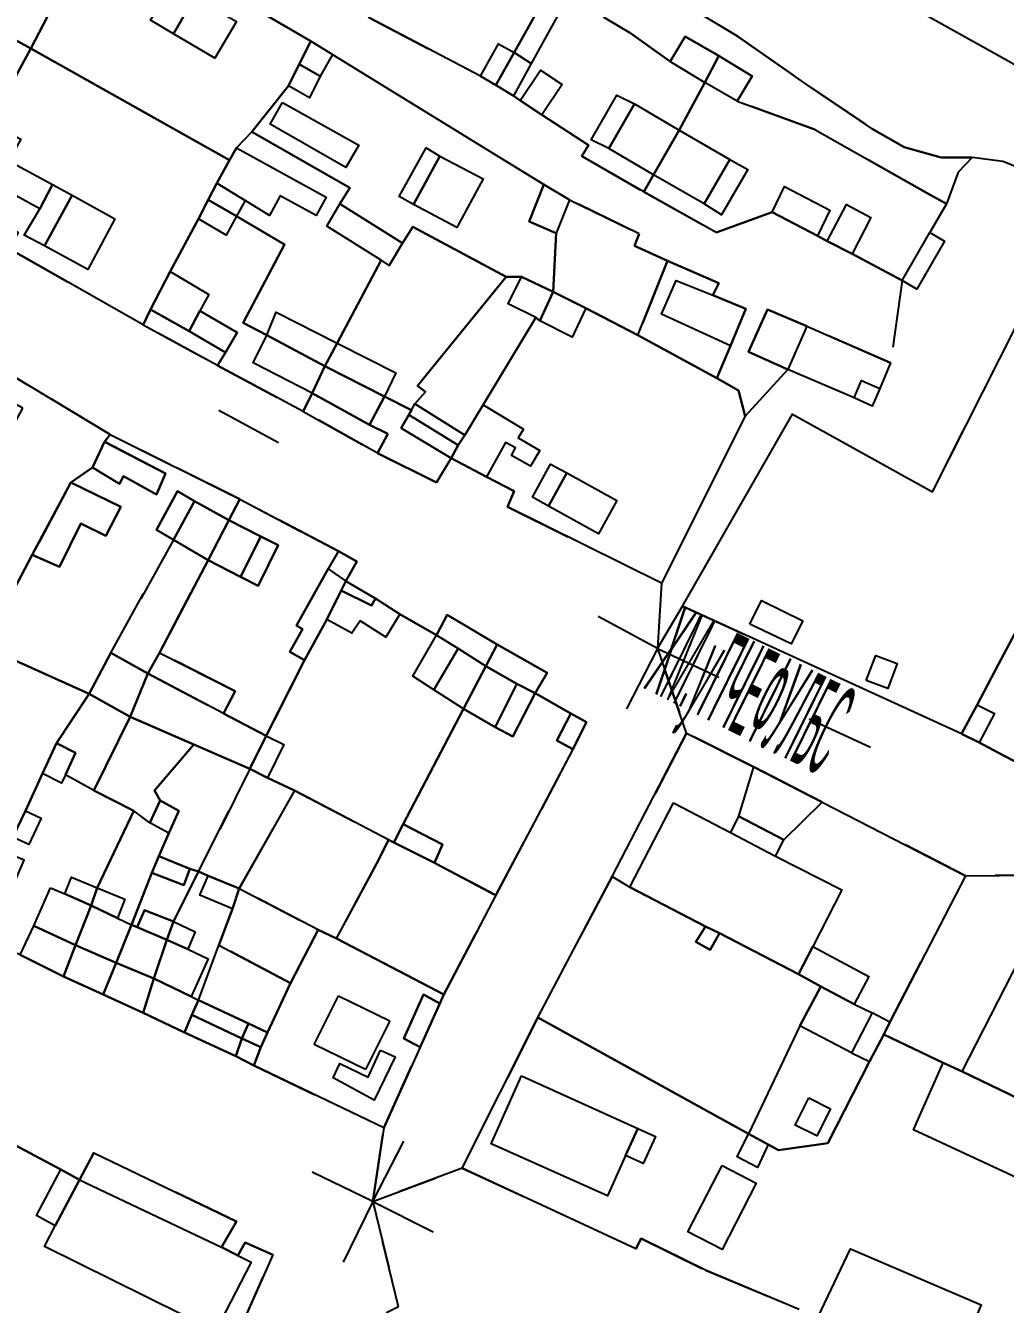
# Model space of a CAD drawing. Extents: x -14.1 to 15.6, y -19 to 8.9.
# Drawn here: x -2.913 to -1.463, y -3.178 to -1.286 of the extents above; entities that cross this region are included whole.
import ezdxf

# ---------------------------------------------------------------- set-up
doc = ezdxf.new("R2010")
doc.units = 0
doc.header["$MEASUREMENT"] = 0
doc.linetypes.add('DASHED', pattern=[0.75, 0.5, -0.25])
doc.linetypes.add('DOT', pattern=[1, 0, -1])
doc.layers.get('0').update_dxf_attribs({"linetype": 'CONTINUOUS'})

msp = doc.modelspace()

# ---------------------------------------------------------------- linework, layer by layer
at = {"color": 5, "linetype": 'Continuous'}
msp.add_lwpolyline([(-4.7798, 0.5143), (-1.2958, -1.4287), (-1.3578, -1.5537), (-1.3858, -1.5277), (-1.4268, -1.5027), (-1.4668, -1.4867), (-1.5118, -1.4807), (-1.5578, -1.4807), (-1.6128, -1.4657), (-1.6598, -1.4387), (-1.7528, -1.3757), (-1.8588, -1.3017), (-1.9458, -1.2497)], dxfattribs=at)
at = {"color": 6, "linetype": 'DASHED'}
msp.add_lwpolyline([(-4.7798, 0.5143), (-1.2958, -1.4287), (1.0302, -2.4297), (4.6312, -4.7807)], dxfattribs=at)
at = {"color": 7, "linetype": 'DOT'}
for points in [[(-3.5708, -1.2477), (-3.4078, -1.3527), (-3.3028, -1.4117), (-3.2948, -1.3967), (-3.2438, -1.4227), (-3.2508, -1.4407), (-3.0348, -1.5577), (-2.9728, -1.5947), (-2.9578, -1.5737), (-2.9238, -1.5917), (-2.9378, -1.6157), (-2.7388, -1.7287), (-2.6288, -1.7887), (-2.5018, -1.8567), (-2.3918, -1.9187), (-2.3048, -1.9617), (-2.2828, -1.9257), (-2.2308, -1.9537), (-2.1898, -1.9747), (-2.1998, -1.9977), (-1.9718, -2.1107), (-1.9778, -2.2077), (-5.5258, -0.2787)], [(-5.5258, -0.2787), (-1.9778, -2.2077), (-2.3988, -3.0257), (-2.3828, -2.9167), (-2.3288, -2.7977), (-2.2998, -2.7327), (-2.2938, -2.7197), (-2.2168, -2.5727), (-2.1028, -2.3567), (-2.0828, -2.3167), (-2.1058, -2.3037), (-2.1588, -2.2737), (-2.1408, -2.2437), (-2.2148, -2.2017), (-2.2888, -2.1577), (-2.3048, -2.1877), (-2.3588, -2.1567), (-2.3948, -2.1337), (-2.4388, -2.1077), (-2.4228, -2.0787), (-2.4498, -2.0637), (-2.5958, -1.9867), (-2.7878, -1.8907), (-2.9958, -1.7657)], [(-2.4048, -1.2737), (-2.2398, -1.3607), (-2.2168, -1.3737), (-2.1908, -1.3897), (-2.1808, -1.3967), (-2.1488, -1.4177), (-2.0798, -1.4627), (-2.0898, -1.4787), (-1.9978, -1.5317), (-1.8908, -1.5917), (-1.8078, -1.5617), (-1.7408, -1.5967), (-1.7268, -1.6047), (-1.6898, -1.6237), (-1.6158, -1.6627), (-1.6328, -1.7847), (-1.7568, -1.7307), (-1.8148, -1.7057), (-1.8428, -1.7687), (-1.7848, -1.7947), (-1.8478, -1.8637), (-1.8578, -1.8257), (-1.8898, -1.8077), (-1.8698, -1.7597), (-1.8468, -1.7047), (-1.8958, -1.6847), (-1.8868, -1.6667), (-1.9628, -1.6337), (-2.0118, -1.6117), (-2.0048, -1.5937), (-2.1078, -1.5437), (-2.1458, -1.5207), (-2.4588, -1.3287), (-2.4908, -1.3087), (-2.6468, -1.2177)], [(-1.9458, -1.2497), (-1.8588, -1.3017), (-1.7528, -1.3757), (-1.6598, -1.4387), (-1.6128, -1.4657), (-1.5578, -1.4807), (-1.5118, -1.4807), (-1.5328, -1.5027), (-1.5498, -1.5497), (-1.5788, -1.5337), (-1.7448, -1.4397), (-1.8598, -1.3977), (-1.8378, -1.3607), (-1.8868, -1.3307), (-1.9368, -1.3017), (-1.9588, -1.3387), (-2.0178, -1.2967), (-2.0568, -1.2737)], [(0.3332, -3.2797), (-1.9778, -2.2077), (-1.9408, -2.1447), (-1.5278, -2.3337), (-1.5018, -2.3467), (-1.4658, -2.3657), (-1.3478, -2.4267), (-1.2688, -2.4697), (-1.1798, -2.5147), (-1.1418, -2.5347), (-1.0648, -2.5697), (-1.0328, -2.5847), (-0.9608, -2.6197), (-0.8938, -2.6517), (-0.8688, -2.6637), (-0.8338, -2.6817), (-0.8018, -2.6967), (-0.4618, -2.8607), (-0.2978, -2.9357), (-0.0858, -3.0337), (0.1322, -3.1297), (0.4622, -3.2727)], [(0.0482, -3.2287), (-0.1298, -3.1377), (-0.4288, -2.9877), (-0.5038, -3.1507), (-0.5428, -3.1577), (-0.4518, -2.9857), (-0.6998, -2.8647), (-0.8878, -2.7757), (-1.0298, -2.7097), (-1.0748, -2.6857), (-1.3778, -2.5427), (-1.5218, -2.5437), (-1.7338, -2.4347), (-1.8358, -2.3827), (-1.9348, -2.3327), (-1.9778, -2.2077), (0.3332, -3.2797)], [(-3.2268, -2.6277), (-2.3988, -3.0257), (-2.7878, -3.8177), (-3.5678, -3.4087)], [(-2.9208, -2.6607), (-2.8568, -2.6927), (-2.7978, -2.7197), (-2.7388, -2.7467), (-2.6778, -2.7757), (-2.6018, -2.8107), (-2.5748, -2.8247), (-2.3828, -2.9167), (-2.3988, -3.0257), (-3.2268, -2.6277)], [(-3.1618, -3.3907), (-2.8708, -3.5097), (-2.8458, -3.4597), (-2.7488, -3.5067), (-2.7028, -3.4137), (-2.7158, -3.4077), (-2.6318, -3.2177), (-2.6018, -3.2287), (-2.5468, -3.1047), (-2.5878, -3.0867), (-2.5988, -3.1057), (-2.6228, -3.0937), (-2.6008, -3.0557), (-2.8118, -2.9537), (-2.8328, -2.9937), (-2.8608, -2.9787), (-2.9378, -2.9377)], [(1.2472, -4.8637), (-2.3988, -3.0257), (-2.2668, -2.9767), (-2.0098, -3.0957), (-2.0018, -3.0807), (-1.9068, -3.1277), (-1.7678, -3.1857)], [(-2.3608, -3.1817), (-2.3988, -3.0257), (1.2472, -4.8637)]]:
    msp.add_lwpolyline(points, dxfattribs=at)
at = {"color": 7, "linetype": 'Continuous'}
for points in [[(-3.1828, -0.9007), (-3.1538, -0.9177), (-3.1238, -0.9357), (-3.0958, -0.9527), (-3.0568, -0.9757), (-2.8378, -1.1047), (-2.8048, -1.1247), (-2.8228, -1.1597), (-2.8618, -1.2357), (-2.9048, -1.3197), (-3.2908, -1.1067), (-3.2538, -1.0297), (-3.2058, -0.9327)], [(-3.1828, -0.9007), (-3.1538, -0.9177), (-3.1238, -0.9357), (-3.0958, -0.9527), (-3.0568, -0.9757), (-2.8378, -1.1047), (-2.8048, -1.1247), (-2.8228, -1.1597), (-2.8618, -1.2357), (-2.9048, -1.3197), (-3.2908, -1.1067), (-3.2538, -1.0297), (-3.2058, -0.9327)], [(-3.2908, -1.1067), (-2.9048, -1.3197), (-2.9988, -1.4917), (-3.0238, -1.5367), (-3.0348, -1.5577), (-3.2508, -1.4407), (-3.2438, -1.4227), (-3.2948, -1.3967), (-3.3028, -1.4117), (-3.4078, -1.3527), (-3.4018, -1.3387), (-3.3728, -1.2777)], [(-3.2908, -1.1067), (-2.9048, -1.3197), (-2.9988, -1.4917), (-3.0238, -1.5367), (-3.0348, -1.5577), (-3.2508, -1.4407), (-3.2438, -1.4227), (-3.2948, -1.3967), (-3.3028, -1.4117), (-3.4078, -1.3527), (-3.4018, -1.3387), (-3.3728, -1.2777)], [(-2.8048, -1.1247), (-2.7818, -1.1387), (-2.7678, -1.1467), (-2.7418, -1.1627), (-2.6808, -1.1977), (-2.6468, -1.2177), (-2.4908, -1.3087), (-2.5078, -1.3427), (-2.5238, -1.3747), (-2.5778, -1.4427), (-2.6008, -1.4667), (-2.6108, -1.4847), (-2.9048, -1.3197), (-2.8618, -1.2357), (-2.8228, -1.1597)], [(-2.8048, -1.1247), (-2.7818, -1.1387), (-2.7678, -1.1467), (-2.7418, -1.1627), (-2.6808, -1.1977), (-2.6468, -1.2177), (-2.4908, -1.3087), (-2.5078, -1.3427), (-2.5238, -1.3747), (-2.5778, -1.4427), (-2.6008, -1.4667), (-2.6108, -1.4847), (-2.9048, -1.3197), (-2.8618, -1.2357), (-2.8228, -1.1597)], [(-2.3058, -1.1277), (-2.1218, -1.2037), (-2.1898, -1.3257), (-2.2168, -1.3737), (-2.2398, -1.3607), (-2.4048, -1.2737), (-2.3888, -1.2497), (-2.3368, -1.1737)], [(-2.3058, -1.1277), (-2.1218, -1.2037), (-2.1898, -1.3257), (-2.2168, -1.3737), (-2.2398, -1.3607), (-2.4048, -1.2737), (-2.3888, -1.2497), (-2.3368, -1.1737)], [(-2.6808, -1.1977), (-2.6468, -1.2177), (-2.6628, -1.2437), (-2.6938, -1.2977), (-2.7278, -1.2777)], [(-2.1218, -1.2037), (-2.0958, -1.2177), (-2.0568, -1.2737), (-2.0178, -1.2967), (-1.9588, -1.3387), (-1.9368, -1.3017), (-1.8868, -1.3307), (-1.9078, -1.3697), (-1.9458, -1.4407), (-1.9838, -1.5067), (-1.9978, -1.5317), (-2.0898, -1.4787), (-2.0798, -1.4627), (-2.1488, -1.4177), (-2.1808, -1.3967), (-2.1908, -1.3897), (-2.2168, -1.3737), (-2.1898, -1.3257)], [(-2.1218, -1.2037), (-2.0958, -1.2177), (-2.0568, -1.2737), (-2.0178, -1.2967), (-1.9588, -1.3387), (-1.9368, -1.3017), (-1.8868, -1.3307), (-1.9078, -1.3697), (-1.9458, -1.4407), (-1.9838, -1.5067), (-1.9978, -1.5317), (-2.0898, -1.4787), (-2.0798, -1.4627), (-2.1488, -1.4177), (-2.1808, -1.3967), (-2.1908, -1.3897), (-2.2168, -1.3737), (-2.1898, -1.3257)], [(-2.1898, -1.3257), (-2.1218, -1.2037), (-2.0958, -1.2177), (-2.1648, -1.3417)], [(-2.6938, -1.2977), (-2.6628, -1.2437), (-2.6008, -1.2797), (-2.6328, -1.3337)], [(-1.9078, -1.3697), (-1.8868, -1.3307), (-1.9368, -1.3017), (-1.9588, -1.3387)], [(-2.9048, -1.3197), (-2.6108, -1.4847), (-2.6298, -1.5187), (-2.6428, -1.5437), (-2.6568, -1.5717), (-2.6988, -1.6497), (-2.7278, -1.7057), (-2.7388, -1.7287), (-2.9378, -1.6157), (-2.9238, -1.5917), (-2.9578, -1.5737), (-2.9728, -1.5947), (-3.0348, -1.5577), (-3.0238, -1.5367), (-2.9988, -1.4917)], [(-2.9048, -1.3197), (-2.6108, -1.4847), (-2.6298, -1.5187), (-2.6428, -1.5437), (-2.6568, -1.5717), (-2.6988, -1.6497), (-2.7278, -1.7057), (-2.7388, -1.7287), (-2.9378, -1.6157), (-2.9238, -1.5917), (-2.9578, -1.5737), (-2.9728, -1.5947), (-3.0348, -1.5577), (-3.0238, -1.5367), (-2.9988, -1.4917)], [(-2.4908, -1.3087), (-2.4588, -1.3287), (-2.1458, -1.5207), (-2.1678, -1.5757), (-2.1278, -1.5927), (-2.1318, -1.6797), (-2.1788, -1.6577), (-2.2018, -1.6577), (-2.3398, -1.5837), (-2.3548, -1.6077), (-2.4478, -1.5497), (-2.4328, -1.5257), (-2.5778, -1.4427), (-2.5238, -1.3747), (-2.5078, -1.3427)], [(-2.4908, -1.3087), (-2.4588, -1.3287), (-2.1458, -1.5207), (-2.1678, -1.5757), (-2.1278, -1.5927), (-2.1318, -1.6797), (-2.1788, -1.6577), (-2.2018, -1.6577), (-2.3398, -1.5837), (-2.3548, -1.6077), (-2.4478, -1.5497), (-2.4328, -1.5257), (-2.5778, -1.4427), (-2.5238, -1.3747), (-2.5078, -1.3427)], [(-2.5078, -1.3427), (-2.4908, -1.3087), (-2.4588, -1.3287), (-2.4768, -1.3607)], [(-2.1898, -1.3257), (-2.2168, -1.3737), (-2.2398, -1.3607), (-2.2128, -1.3127)], [(-2.5238, -1.3747), (-2.5078, -1.3427), (-2.4768, -1.3607), (-2.4928, -1.3927)], [(-2.1908, -1.3897), (-2.2168, -1.3737), (-2.1898, -1.3257), (-2.1648, -1.3417)], [(-1.9978, -1.5317), (-1.9838, -1.5067), (-1.9458, -1.4407), (-1.9078, -1.3697), (-1.8868, -1.3307), (-1.8378, -1.3607), (-1.8598, -1.3977), (-1.7448, -1.4397), (-1.5788, -1.5337), (-1.5498, -1.5497), (-1.5748, -1.5917), (-1.5528, -1.6047), (-1.5938, -1.6757), (-1.6158, -1.6627), (-1.6898, -1.6237), (-1.7268, -1.6047), (-1.7408, -1.5967), (-1.8078, -1.5617), (-1.8908, -1.5917)], [(-1.9978, -1.5317), (-1.9838, -1.5067), (-1.9458, -1.4407), (-1.9078, -1.3697), (-1.8868, -1.3307), (-1.8378, -1.3607), (-1.8598, -1.3977), (-1.7448, -1.4397), (-1.5788, -1.5337), (-1.5498, -1.5497), (-1.5748, -1.5917), (-1.5528, -1.6047), (-1.5938, -1.6757), (-1.6158, -1.6627), (-1.6898, -1.6237), (-1.7268, -1.6047), (-1.7408, -1.5967), (-1.8078, -1.5617), (-1.8908, -1.5917)], [(-1.9078, -1.3697), (-1.8868, -1.3307), (-1.8378, -1.3607), (-1.8598, -1.3977)], [(-2.1488, -1.4177), (-2.1808, -1.3967), (-2.1508, -1.3517), (-2.1188, -1.3727)], [(-2.5328, -1.3997), (-2.4198, -1.4627), (-2.4388, -1.4957), (-2.5508, -1.4317)], [(-2.0118, -1.4017), (-2.0498, -1.4677), (-2.0758, -1.4547), (-2.0378, -1.3887)], [(-1.9458, -1.4407), (-1.9838, -1.5067), (-2.0498, -1.4677), (-2.0118, -1.4017)], [(-3.0238, -1.5367), (-2.9988, -1.4917), (-2.9788, -1.5017), (-2.9448, -1.4407), (-2.9198, -1.4537), (-2.9378, -1.4857), (-2.8728, -1.5207), (-2.8918, -1.5567), (-2.9578, -1.5207), (-2.9798, -1.5607)], [(-2.6108, -1.4847), (-2.6008, -1.4667), (-2.5778, -1.4427), (-2.4328, -1.5257), (-2.4478, -1.5497), (-2.3548, -1.6077), (-2.3748, -1.6407), (-2.3868, -1.6327), (-2.4518, -1.7557), (-2.4698, -1.7897), (-2.5558, -1.7437), (-2.5908, -1.7257), (-2.5298, -1.6097), (-2.6008, -1.5677), (-2.6428, -1.5437), (-2.6298, -1.5187)], [(-2.6108, -1.4847), (-2.6008, -1.4667), (-2.5778, -1.4427), (-2.4328, -1.5257), (-2.4478, -1.5497), (-2.3548, -1.6077), (-2.3748, -1.6407), (-2.3868, -1.6327), (-2.4518, -1.7557), (-2.4698, -1.7897), (-2.5558, -1.7437), (-2.5908, -1.7257), (-2.5298, -1.6097), (-2.6008, -1.5677), (-2.6428, -1.5437), (-2.6298, -1.5187)], [(-1.9838, -1.5067), (-1.9458, -1.4407), (-1.8708, -1.4837), (-1.9088, -1.5497)], [(-2.6298, -1.5187), (-2.6108, -1.4847), (-2.6008, -1.4667), (-2.4678, -1.5397), (-2.4828, -1.5667), (-2.5358, -1.5377), (-2.5518, -1.5667), (-2.5878, -1.5447)], [(-2.2998, -1.4787), (-2.3388, -1.5507), (-2.3598, -1.5387), (-2.3198, -1.4667)], [(-2.2998, -1.4787), (-2.2358, -1.5127), (-2.2748, -1.5847), (-2.3388, -1.5507)], [(-1.9088, -1.5497), (-1.8708, -1.4837), (-1.8438, -1.4987), (-1.8828, -1.5657)], [(-2.8918, -1.5567), (-2.8728, -1.5207), (-2.8438, -1.5367), (-2.8848, -1.6117), (-2.9148, -1.5957)], [(-2.6298, -1.5187), (-2.5878, -1.5447), (-2.6008, -1.5677), (-2.6428, -1.5437)], [(-2.1278, -1.5927), (-2.1678, -1.5757), (-2.1458, -1.5207), (-2.1078, -1.5437)], [(-1.7408, -1.5967), (-1.8078, -1.5617), (-1.7898, -1.5237), (-1.7228, -1.5587)], [(-2.8848, -1.6117), (-2.8438, -1.5367), (-2.7808, -1.5717), (-2.8208, -1.6467)], [(-2.6428, -1.5437), (-2.6008, -1.5677), (-2.5298, -1.6097), (-2.5908, -1.7257), (-2.5558, -1.7437), (-2.4698, -1.7897), (-2.4888, -1.8297), (-2.5018, -1.8567), (-2.6288, -1.7887), (-2.6168, -1.7697), (-2.5998, -1.7397), (-2.6548, -1.7077), (-2.6708, -1.7377), (-2.7278, -1.7057), (-2.6988, -1.6497), (-2.6568, -1.5717)], [(-2.6428, -1.5437), (-2.6008, -1.5677), (-2.5298, -1.6097), (-2.5908, -1.7257), (-2.5558, -1.7437), (-2.4698, -1.7897), (-2.4888, -1.8297), (-2.5018, -1.8567), (-2.6288, -1.7887), (-2.6168, -1.7697), (-2.5998, -1.7397), (-2.6548, -1.7077), (-2.6708, -1.7377), (-2.7278, -1.7057), (-2.6988, -1.6497), (-2.6568, -1.5717)], [(-2.6568, -1.5717), (-2.6428, -1.5437), (-2.6008, -1.5677), (-2.6158, -1.5957)], [(-2.4478, -1.5497), (-2.3548, -1.6077), (-2.3748, -1.6407), (-2.3868, -1.6327), (-2.4668, -1.5827)], [(-1.6898, -1.6237), (-1.7268, -1.6047), (-1.6978, -1.5507), (-1.6618, -1.5697)], [(-2.3398, -1.5837), (-2.2018, -1.6577), (-2.3328, -1.8187), (-2.3208, -1.8277), (-2.3368, -1.8457), (-2.2628, -1.8917), (-2.2728, -1.9067), (-2.3458, -1.8617), (-2.3418, -1.8547), (-2.3818, -1.8347), (-2.4698, -1.7897), (-2.4518, -1.7557), (-2.3868, -1.6327), (-2.3748, -1.6407), (-2.3548, -1.6077)], [(-2.3398, -1.5837), (-2.2018, -1.6577), (-2.3328, -1.8187), (-2.3208, -1.8277), (-2.3368, -1.8457), (-2.2628, -1.8917), (-2.2728, -1.9067), (-2.3458, -1.8617), (-2.3418, -1.8547), (-2.3818, -1.8347), (-2.4698, -1.7897), (-2.4518, -1.7557), (-2.3868, -1.6327), (-2.3748, -1.6407), (-2.3548, -1.6077)], [(-1.5748, -1.5917), (-1.5528, -1.6047), (-1.5938, -1.6757), (-1.6158, -1.6627)], [(-1.9628, -1.6337), (-1.8868, -1.6667), (-1.8958, -1.6847), (-1.8468, -1.7047), (-1.8698, -1.7597), (-1.8898, -1.8077), (-2.0068, -1.7437)], [(-1.9628, -1.6337), (-1.8868, -1.6667), (-1.8958, -1.6847), (-1.8468, -1.7047), (-1.8698, -1.7597), (-1.8898, -1.8077), (-2.0068, -1.7437)], [(-2.6548, -1.7077), (-2.6708, -1.7377), (-2.7278, -1.7057), (-2.6988, -1.6497), (-2.6418, -1.6837)], [(-2.2018, -1.6577), (-2.1788, -1.6577), (-2.1318, -1.6797), (-2.1518, -1.7227), (-2.1578, -1.7177), (-2.2358, -1.8467), (-2.2628, -1.8917), (-2.3368, -1.8457), (-2.3208, -1.8277), (-2.3328, -1.8187)], [(-2.2018, -1.6577), (-2.1788, -1.6577), (-2.1318, -1.6797), (-2.1518, -1.7227), (-2.1578, -1.7177), (-2.2358, -1.8467), (-2.2628, -1.8917), (-2.3368, -1.8457), (-2.3208, -1.8277), (-2.3328, -1.8187)], [(-2.1788, -1.6577), (-2.1318, -1.6797), (-2.1518, -1.7227), (-2.1578, -1.7177), (-2.1988, -1.6977)], [(-1.8958, -1.6847), (-1.8468, -1.7047), (-1.8698, -1.7597), (-1.9718, -1.7127), (-1.9498, -1.6627)], [(-2.1318, -1.6797), (-2.0838, -1.7037), (-2.0068, -1.7437), (-1.8898, -1.8077), (-1.8578, -1.8257), (-1.8478, -1.8637), (-1.9718, -2.1107), (-2.1998, -1.9977), (-2.1898, -1.9747), (-2.2308, -1.9537), (-2.2828, -1.9257), (-2.2728, -1.9067), (-2.2628, -1.8917), (-2.2358, -1.8467), (-2.1578, -1.7177), (-2.1518, -1.7227)], [(-2.1318, -1.6797), (-2.0838, -1.7037), (-2.0068, -1.7437), (-1.8898, -1.8077), (-1.8578, -1.8257), (-1.8478, -1.8637), (-1.9718, -2.1107), (-2.1998, -1.9977), (-2.1898, -1.9747), (-2.2308, -1.9537), (-2.2828, -1.9257), (-2.2728, -1.9067), (-2.2628, -1.8917), (-2.2358, -1.8467), (-2.1578, -1.7177), (-2.1518, -1.7227)], [(-2.1318, -1.6797), (-2.0838, -1.7037), (-2.1038, -1.7467), (-2.1518, -1.7227)], [(-2.6708, -1.7377), (-2.6548, -1.7077), (-2.5998, -1.7397), (-2.6168, -1.7697)], [(-2.4518, -1.7557), (-2.4698, -1.7897), (-2.5558, -1.7437), (-2.5418, -1.7097)], [(-1.7848, -1.7947), (-1.8428, -1.7687), (-1.8148, -1.7057), (-1.7568, -1.7307)], [(-1.8148, -1.7057), (-1.7568, -1.7307), (-1.6328, -1.7847), (-1.6488, -1.8227), (-1.6598, -1.8487), (-1.6868, -1.8367), (-1.7848, -1.7947), (-1.8428, -1.7687)], [(-1.8148, -1.7057), (-1.7568, -1.7307), (-1.6328, -1.7847), (-1.6488, -1.8227), (-1.6598, -1.8487), (-1.6868, -1.8367), (-1.7848, -1.7947), (-1.8428, -1.7687)], [(-1.4468, -1.7307), (-1.3018, -1.8087), (-1.1608, -1.8787), (-1.1038, -1.8927), (-1.1428, -1.9757), (-1.1498, -1.9927), (-1.3038, -1.9137), (-1.4728, -2.2307), (-1.5048, -2.2907), (-1.5278, -2.3337), (-1.9408, -2.1447), (-1.7778, -1.8607), (-1.5708, -1.9757)], [(-3.1228, -1.7427), (-3.0938, -1.7587), (-3.0148, -1.8007), (-2.9958, -1.7657), (-2.7878, -1.8907), (-2.7958, -1.9017), (-2.8138, -1.9397), (-2.8458, -1.9617), (-2.9028, -2.0687), (-2.9748, -2.2047), (-3.0198, -2.1767), (-3.1898, -2.0687), (-3.2958, -1.9977), (-3.2478, -1.8867), (-3.2008, -1.9077), (-3.1808, -1.8647), (-3.1478, -1.7977)], [(-3.1228, -1.7427), (-3.0938, -1.7587), (-3.0148, -1.8007), (-2.9958, -1.7657), (-2.7878, -1.8907), (-2.7958, -1.9017), (-2.8138, -1.9397), (-2.8458, -1.9617), (-2.9028, -2.0687), (-2.9748, -2.2047), (-3.0198, -2.1767), (-3.1898, -2.0687), (-3.2958, -1.9977), (-3.2478, -1.8867), (-3.2008, -1.9077), (-3.1808, -1.8647), (-3.1478, -1.7977)], [(-2.5558, -1.7437), (-2.4698, -1.7897), (-2.4888, -1.8297), (-2.5758, -1.7847)], [(-2.3818, -1.8347), (-2.4698, -1.7897), (-2.4518, -1.7557), (-2.3648, -1.7997)], [(-2.4698, -1.7897), (-2.3818, -1.8347), (-2.4038, -1.8767), (-2.4888, -1.8297)], [(-1.6488, -1.8227), (-1.6598, -1.8487), (-1.6868, -1.8367), (-1.6758, -1.8107)], [(-2.2308, -1.9537), (-2.2828, -1.9257), (-2.2728, -1.9067), (-2.2628, -1.8917), (-2.2358, -1.8467), (-2.1758, -1.8827), (-2.1838, -1.8957), (-2.1518, -1.9147), (-2.1658, -1.9377), (-2.1938, -1.9217), (-2.1878, -1.9107), (-2.2028, -1.9027)], [(-2.7878, -1.8907), (-2.5958, -1.9867), (-2.6118, -2.0177), (-2.6428, -2.0767), (-2.7148, -2.2137), (-2.7318, -2.2447), (-2.7578, -2.3087), (-2.8188, -2.2747), (-2.9748, -2.2047), (-2.9028, -2.0687), (-2.8458, -1.9617), (-2.8138, -1.9397), (-2.7958, -1.9017)], [(-2.7878, -1.8907), (-2.5958, -1.9867), (-2.6118, -2.0177), (-2.6428, -2.0767), (-2.7148, -2.2137), (-2.7318, -2.2447), (-2.7578, -2.3087), (-2.8188, -2.2747), (-2.9748, -2.2047), (-2.9028, -2.0687), (-2.8458, -1.9617), (-2.8138, -1.9397), (-2.7958, -1.9017)], [(-2.8138, -1.9397), (-2.7958, -1.9017), (-2.7058, -1.9487), (-2.7188, -1.9797), (-2.7678, -1.9527), (-2.7738, -1.9637)], [(-1.3478, -2.4267), (-1.4658, -2.3657), (-1.5018, -2.3467), (-1.5278, -2.3337), (-1.5048, -2.2907), (-1.4728, -2.2307), (-1.3038, -1.9137), (-1.1498, -1.9927), (-1.1648, -2.0237), (-1.1318, -2.0417), (-1.1378, -2.0457), (-1.1568, -2.0817), (-1.1638, -2.0897), (-1.1508, -2.0957), (-1.1638, -2.1207), (-1.1808, -2.1137), (-1.2328, -2.2177), (-1.2878, -2.3167)], [(-1.3478, -2.4267), (-1.4658, -2.3657), (-1.5018, -2.3467), (-1.5278, -2.3337), (-1.5048, -2.2907), (-1.4728, -2.2307), (-1.3038, -1.9137), (-1.1498, -1.9927), (-1.1648, -2.0237), (-1.1318, -2.0417), (-1.1378, -2.0457), (-1.1568, -2.0817), (-1.1638, -2.0897), (-1.1508, -2.0957), (-1.1638, -2.1207), (-1.1808, -2.1137), (-1.2328, -2.2177), (-1.2878, -2.3167)], [(-2.1118, -1.9477), (-2.1388, -1.9967), (-2.1628, -1.9837), (-2.1358, -1.9347)], [(-2.1118, -1.9477), (-2.0378, -1.9887), (-2.0648, -2.0377), (-2.1388, -1.9967)], [(-2.9028, -2.0687), (-2.8458, -1.9617), (-2.7718, -1.9977), (-2.7938, -2.0407), (-2.8308, -2.0227), (-2.8628, -2.0867)], [(-2.5958, -1.9867), (-2.4498, -2.0637), (-2.4228, -2.0787), (-2.4388, -2.1077), (-2.4458, -2.1217), (-2.4668, -2.1647), (-2.4998, -2.2247), (-2.5568, -2.3367), (-2.5808, -2.3857), (-2.6638, -2.3497), (-2.7578, -2.3087), (-2.7318, -2.2447), (-2.7148, -2.2137), (-2.6428, -2.0767), (-2.6118, -2.0177)], [(-2.5958, -1.9867), (-2.4498, -2.0637), (-2.4228, -2.0787), (-2.4388, -2.1077), (-2.4458, -2.1217), (-2.4668, -2.1647), (-2.4998, -2.2247), (-2.5568, -2.3367), (-2.5808, -2.3857), (-2.6638, -2.3497), (-2.7578, -2.3087), (-2.7318, -2.2447), (-2.7148, -2.2137), (-2.6428, -2.0767), (-2.6118, -2.0177)], [(-2.6628, -1.9897), (-2.6938, -2.0467), (-2.7188, -2.0317), (-2.6878, -1.9747)], [(-2.6938, -2.0467), (-2.6628, -1.9897), (-2.6118, -2.0177), (-2.6428, -2.0767)], [(-2.6118, -2.0177), (-2.5648, -2.0417), (-2.5948, -2.1017), (-2.6428, -2.0767)], [(-2.5948, -2.1017), (-2.5648, -2.0417), (-2.5388, -2.0547), (-2.5688, -2.1147)], [(-2.4388, -2.1077), (-2.4458, -2.1217), (-2.4668, -2.1647), (-2.4998, -2.2247), (-2.5218, -2.2127), (-2.5028, -2.1787), (-2.5118, -2.1737), (-2.4648, -2.0897)], [(-2.4388, -2.1077), (-2.3948, -2.1337), (-2.3588, -2.1567), (-2.3048, -2.1877), (-2.2888, -2.1577), (-2.2148, -2.2017), (-2.2318, -2.2337), (-2.2648, -2.2967), (-2.3538, -2.4677), (-2.3678, -2.4947), (-2.3758, -2.4907), (-2.5148, -2.4177), (-2.5548, -2.3987), (-2.5808, -2.3857), (-2.5568, -2.3367), (-2.4998, -2.2247), (-2.4668, -2.1647), (-2.4458, -2.1217)], [(-2.4388, -2.1077), (-2.3948, -2.1337), (-2.3588, -2.1567), (-2.3048, -2.1877), (-2.2888, -2.1577), (-2.2148, -2.2017), (-2.2318, -2.2337), (-2.2648, -2.2967), (-2.3538, -2.4677), (-2.3678, -2.4947), (-2.3758, -2.4907), (-2.5148, -2.4177), (-2.5548, -2.3987), (-2.5808, -2.3857), (-2.5568, -2.3367), (-2.4998, -2.2247), (-2.4668, -2.1647), (-2.4458, -2.1217)], [(-2.3948, -2.1337), (-2.3588, -2.1567), (-2.3798, -2.1907), (-2.4178, -2.1667), (-2.4298, -2.1847), (-2.4668, -2.1647), (-2.4458, -2.1217), (-2.4008, -2.1437)], [(-1.8408, -2.1717), (-1.8238, -2.1367), (-1.7628, -2.1667), (-1.7798, -2.2007)], [(-2.2888, -2.1577), (-2.2148, -2.2017), (-2.2318, -2.2337), (-2.2728, -2.2077), (-2.3048, -2.1877)], [(-3.0198, -2.1767), (-2.9748, -2.2047), (-2.8188, -2.2747), (-2.8668, -2.3477), (-2.8878, -2.3927), (-2.9128, -2.4477), (-2.9318, -2.4867), (-2.9408, -2.5097), (-2.9428, -2.5147), (-2.9628, -2.5567), (-2.9748, -2.5827), (-2.9898, -2.6157), (-2.9958, -2.6267), (-3.1698, -2.5447), (-3.1548, -2.5027), (-3.1308, -2.4377), (-3.0838, -2.3247)], [(-3.0198, -2.1767), (-2.9748, -2.2047), (-2.8188, -2.2747), (-2.8668, -2.3477), (-2.8878, -2.3927), (-2.9128, -2.4477), (-2.9318, -2.4867), (-2.9408, -2.5097), (-2.9428, -2.5147), (-2.9628, -2.5567), (-2.9748, -2.5827), (-2.9898, -2.6157), (-2.9958, -2.6267), (-3.1698, -2.5447), (-3.1548, -2.5027), (-3.1308, -2.4377), (-3.0838, -2.3247)], [(-2.2728, -2.2077), (-2.3088, -2.2687), (-2.3398, -2.2487), (-2.3048, -2.1877)], [(-2.7318, -2.2447), (-2.7148, -2.2137), (-2.6028, -2.2707), (-2.6198, -2.3037)], [(-2.2148, -2.2017), (-2.1408, -2.2437), (-2.1588, -2.2737), (-2.1058, -2.3037), (-2.0828, -2.3167), (-2.1028, -2.3567), (-2.2168, -2.5727), (-2.2938, -2.7197), (-2.4528, -2.6367), (-2.3898, -2.5197), (-2.3758, -2.4907), (-2.3678, -2.4947), (-2.3538, -2.4677), (-2.2648, -2.2967), (-2.2318, -2.2337)], [(-2.2148, -2.2017), (-2.1408, -2.2437), (-2.1588, -2.2737), (-2.1058, -2.3037), (-2.0828, -2.3167), (-2.1028, -2.3567), (-2.2168, -2.5727), (-2.2938, -2.7197), (-2.4528, -2.6367), (-2.3898, -2.5197), (-2.3758, -2.4907), (-2.3678, -2.4947), (-2.3538, -2.4677), (-2.2648, -2.2967), (-2.2318, -2.2337)], [(-2.2728, -2.2077), (-2.2318, -2.2337), (-2.2648, -2.2967), (-2.3088, -2.2687)], [(-2.2148, -2.2017), (-2.1408, -2.2437), (-2.1588, -2.2737), (-2.1858, -2.2597), (-2.2318, -2.2337)], [(-1.6688, -2.2547), (-1.6548, -2.2177), (-1.6228, -2.2297), (-1.6368, -2.2667)], [(-2.2648, -2.2967), (-2.2318, -2.2337), (-2.1858, -2.2597), (-2.2178, -2.3237)], [(-2.2178, -2.3237), (-2.1858, -2.2597), (-2.1588, -2.2737), (-2.1918, -2.3377)], [(-2.8188, -2.2747), (-2.7578, -2.3087), (-2.8118, -2.4177), (-2.7528, -2.4477), (-2.8068, -2.5617), (-2.8158, -2.5877), (-2.8388, -2.6467), (-2.8568, -2.6927), (-2.9208, -2.6607), (-2.9958, -2.6267), (-2.9898, -2.6157), (-2.9748, -2.5827), (-2.9628, -2.5567), (-2.9358, -2.5687), (-2.9148, -2.5207), (-2.9408, -2.5097), (-2.9318, -2.4867), (-2.9128, -2.4477), (-2.8878, -2.3927), (-2.8668, -2.3477)], [(-2.8188, -2.2747), (-2.7578, -2.3087), (-2.8118, -2.4177), (-2.7528, -2.4477), (-2.8068, -2.5617), (-2.8158, -2.5877), (-2.8388, -2.6467), (-2.8568, -2.6927), (-2.9208, -2.6607), (-2.9958, -2.6267), (-2.9898, -2.6157), (-2.9748, -2.5827), (-2.9628, -2.5567), (-2.9358, -2.5687), (-2.9148, -2.5207), (-2.9408, -2.5097), (-2.9318, -2.4867), (-2.9128, -2.4477), (-2.8878, -2.3927), (-2.8668, -2.3477)], [(-2.7578, -2.3087), (-2.6638, -2.3497), (-2.7218, -2.4177), (-2.7138, -2.4327), (-2.6858, -2.4477), (-2.7008, -2.4807), (-2.7158, -2.5147), (-2.7258, -2.5397), (-2.7558, -2.6167), (-2.7788, -2.6727), (-2.7978, -2.7197), (-2.8568, -2.6927), (-2.8388, -2.6467), (-2.8158, -2.5877), (-2.8068, -2.5617), (-2.7528, -2.4477), (-2.8118, -2.4177)], [(-2.7578, -2.3087), (-2.6638, -2.3497), (-2.7218, -2.4177), (-2.7138, -2.4327), (-2.6858, -2.4477), (-2.7008, -2.4807), (-2.7158, -2.5147), (-2.7258, -2.5397), (-2.7558, -2.6167), (-2.7788, -2.6727), (-2.7978, -2.7197), (-2.8568, -2.6927), (-2.8388, -2.6467), (-2.8158, -2.5877), (-2.8068, -2.5617), (-2.7528, -2.4477), (-2.8118, -2.4177)], [(-2.1058, -2.3037), (-2.0828, -2.3167), (-2.1028, -2.3567), (-2.1268, -2.3437)], [(-1.5018, -2.3467), (-1.5278, -2.3337), (-1.5048, -2.2907), (-1.4788, -2.3037)], [(-2.5548, -2.3987), (-2.5808, -2.3857), (-2.5568, -2.3367), (-2.5308, -2.3497)], [(-1.9348, -2.3327), (-1.8358, -2.3827), (-1.7338, -2.4347), (-1.5218, -2.5437), (-1.6338, -2.7607), (-1.6428, -2.7787), (-1.6638, -2.8187), (-1.7258, -2.9397), (-1.7988, -2.9497), (-1.8138, -2.9417), (-1.8428, -2.9257), (-2.1548, -2.7537), (-2.0448, -2.5447)], [(-1.9348, -2.3327), (-1.8358, -2.3827), (-1.7338, -2.4347), (-1.5218, -2.5437), (-1.6338, -2.7607), (-1.6428, -2.7787), (-1.6638, -2.8187), (-1.7258, -2.9397), (-1.7988, -2.9497), (-1.8138, -2.9417), (-1.8428, -2.9257), (-2.1548, -2.7537), (-2.0448, -2.5447)], [(-2.8878, -2.3927), (-2.8668, -2.3477), (-2.8388, -2.3617), (-2.8538, -2.3947), (-2.8598, -2.4067)], [(-2.6638, -2.3497), (-2.5808, -2.3857), (-2.5548, -2.3987), (-2.5148, -2.4177), (-2.5968, -2.5627), (-2.6428, -2.5437), (-2.6568, -2.5377), (-2.6938, -2.6117), (-2.7038, -2.6387), (-2.7228, -2.6957), (-2.7388, -2.7467), (-2.7978, -2.7197), (-2.7788, -2.6727), (-2.7558, -2.6167), (-2.7258, -2.5397), (-2.7158, -2.5147), (-2.7008, -2.4807), (-2.6858, -2.4477), (-2.7138, -2.4327), (-2.7218, -2.4177)], [(-2.6638, -2.3497), (-2.5808, -2.3857), (-2.5548, -2.3987), (-2.5148, -2.4177), (-2.5968, -2.5627), (-2.6428, -2.5437), (-2.6568, -2.5377), (-2.6938, -2.6117), (-2.7038, -2.6387), (-2.7228, -2.6957), (-2.7388, -2.7467), (-2.7978, -2.7197), (-2.7788, -2.6727), (-2.7558, -2.6167), (-2.7258, -2.5397), (-2.7158, -2.5147), (-2.7008, -2.4807), (-2.6858, -2.4477), (-2.7138, -2.4327), (-2.7218, -2.4177)], [(-1.8358, -2.3827), (-1.8578, -2.4557), (-1.7908, -2.4907), (-1.7338, -2.4347)], [(-2.7138, -2.4327), (-2.6858, -2.4477), (-2.7008, -2.4807), (-2.7288, -2.4657)], [(-1.9538, -2.4357), (-1.8698, -2.4797), (-1.8028, -2.5147), (-1.7048, -2.5647), (-1.7478, -2.6487), (-1.7688, -2.6897), (-1.8858, -2.6287), (-1.9068, -2.6187), (-2.0188, -2.5607)], [(-2.9318, -2.4867), (-2.9128, -2.4477), (-2.8898, -2.4587), (-2.9078, -2.4977)], [(-1.8698, -2.4797), (-1.8028, -2.5147), (-1.7908, -2.4907), (-1.8578, -2.4557)], [(-2.3678, -2.4947), (-2.3538, -2.4677), (-2.2958, -2.4977), (-2.3078, -2.5247)], [(-2.7258, -2.5397), (-2.7158, -2.5147), (-2.6698, -2.5337), (-2.6788, -2.5577)], [(-2.8068, -2.5617), (-2.8158, -2.5877), (-2.8548, -2.5707), (-2.8448, -2.5457)], [(-2.6568, -2.5377), (-2.6428, -2.5437), (-2.5968, -2.5627), (-2.6068, -2.5927), (-2.6268, -2.6467), (-2.5208, -2.7027), (-2.5548, -2.7757), (-2.5828, -2.7627), (-2.6568, -2.7277), (-2.6668, -2.7497), (-2.5928, -2.7847), (-2.5648, -2.7977), (-2.5748, -2.8247), (-2.6018, -2.8107), (-2.6778, -2.7757), (-2.7388, -2.7467), (-2.7228, -2.6957), (-2.7038, -2.6387), (-2.6938, -2.6117)], [(-2.6568, -2.5377), (-2.6428, -2.5437), (-2.5968, -2.5627), (-2.6068, -2.5927), (-2.6268, -2.6467), (-2.5208, -2.7027), (-2.5548, -2.7757), (-2.5828, -2.7627), (-2.6568, -2.7277), (-2.6668, -2.7497), (-2.5928, -2.7847), (-2.5648, -2.7977), (-2.5748, -2.8247), (-2.6018, -2.8107), (-2.6778, -2.7757), (-2.7388, -2.7467), (-2.7228, -2.6957), (-2.7038, -2.6387), (-2.6938, -2.6117)], [(-2.6428, -2.5437), (-2.5968, -2.5627), (-2.6068, -2.5927), (-2.6548, -2.5727)], [(-2.0448, -2.5447), (-2.0188, -2.5607), (-1.9068, -2.6187), (-1.9208, -2.6417), (-1.8998, -2.6537), (-1.8858, -2.6287), (-1.7688, -2.6897), (-1.7358, -2.7077), (-1.7668, -2.7657), (-1.8428, -2.9257), (-2.1548, -2.7537)], [(-2.0448, -2.5447), (-2.0188, -2.5607), (-1.9068, -2.6187), (-1.9208, -2.6417), (-1.8998, -2.6537), (-1.8858, -2.6287), (-1.7688, -2.6897), (-1.7358, -2.7077), (-1.7668, -2.7657), (-1.8428, -2.9257), (-2.1548, -2.7537)], [(-1.3778, -2.5427), (-1.0748, -2.6857), (-1.1888, -2.9257), (-1.2588, -2.8957), (-1.2988, -2.9807), (-1.3228, -2.9697), (-1.3418, -3.0097), (-1.3538, -3.0357), (-1.4458, -2.9907), (-1.4018, -2.8937), (-1.5268, -2.8337)], [(-1.3778, -2.5427), (-1.0748, -2.6857), (-1.1888, -2.9257), (-1.2588, -2.8957), (-1.2988, -2.9807), (-1.3228, -2.9697), (-1.3418, -3.0097), (-1.3538, -3.0357), (-1.4458, -2.9907), (-1.4018, -2.8937), (-1.5268, -2.8337)], [(-2.8758, -2.5617), (-2.8548, -2.5707), (-2.8158, -2.5877), (-2.8388, -2.6467), (-2.9008, -2.6177)], [(-2.8158, -2.5877), (-2.8068, -2.5617), (-2.7658, -2.5787), (-2.7768, -2.6067)], [(-2.8388, -2.6467), (-2.8158, -2.5877), (-2.7768, -2.6067), (-2.7558, -2.6167), (-2.7788, -2.6727)], [(-2.6938, -2.6117), (-2.7038, -2.6387), (-2.7478, -2.6197), (-2.7368, -2.5947)], [(-2.8568, -2.6927), (-2.9208, -2.6607), (-2.9008, -2.6177), (-2.8388, -2.6467)], [(-2.7788, -2.6727), (-2.7558, -2.6167), (-2.7478, -2.6197), (-2.7038, -2.6387), (-2.7228, -2.6957)], [(-2.7038, -2.6387), (-2.6938, -2.6117), (-2.6618, -2.6267), (-2.6728, -2.6527)], [(-2.4798, -2.6237), (-2.4528, -2.6367), (-2.2938, -2.7197), (-2.2998, -2.7327), (-2.3238, -2.7197), (-2.3528, -2.7847), (-2.3288, -2.7977), (-2.3828, -2.9167), (-2.5748, -2.8247), (-2.5648, -2.7977), (-2.5548, -2.7757), (-2.5208, -2.7027)], [(-2.4798, -2.6237), (-2.4528, -2.6367), (-2.2938, -2.7197), (-2.2998, -2.7327), (-2.3238, -2.7197), (-2.3528, -2.7847), (-2.3288, -2.7977), (-2.3828, -2.9167), (-2.5748, -2.8247), (-2.5648, -2.7977), (-2.5548, -2.7757), (-2.5208, -2.7027)], [(-1.8998, -2.6537), (-1.9208, -2.6417), (-1.9068, -2.6187), (-1.8858, -2.6287)], [(-2.8568, -2.6927), (-2.8388, -2.6467), (-2.7788, -2.6727), (-2.7978, -2.7197)], [(-2.7228, -2.6957), (-2.7038, -2.6387), (-2.6728, -2.6527), (-2.6428, -2.6667), (-2.6678, -2.7227)], [(-1.7688, -2.6897), (-1.7478, -2.6487), (-1.6648, -2.6927), (-1.6868, -2.7337), (-1.7358, -2.7077)], [(-2.7978, -2.7197), (-2.7788, -2.6727), (-2.7228, -2.6957), (-2.7388, -2.7467)], [(-2.7388, -2.7467), (-2.7228, -2.6957), (-2.6678, -2.7227), (-2.6568, -2.7277), (-2.6668, -2.7497), (-2.6778, -2.7757)], [(-2.3238, -2.7197), (-2.2998, -2.7327), (-2.3288, -2.7977), (-2.3528, -2.7847)], [(-2.3238, -2.7197), (-2.2998, -2.7327), (-2.3288, -2.7977), (-2.3528, -2.7847)], [(-1.7358, -2.7077), (-1.6868, -2.7337), (-1.6598, -2.7467), (-1.6908, -2.8057), (-1.7668, -2.7657)], [(-2.6568, -2.7277), (-2.5828, -2.7627), (-2.5928, -2.7847), (-2.6668, -2.7497)], [(-2.6668, -2.7497), (-2.5928, -2.7847), (-2.6018, -2.8107), (-2.6778, -2.7757)], [(-2.5928, -2.7847), (-2.5828, -2.7627), (-2.5548, -2.7757), (-2.5648, -2.7977)], [(-1.6638, -2.8187), (-1.6428, -2.7787), (-1.6338, -2.7607), (-1.6598, -2.7467), (-1.6908, -2.8057)], [(-2.6018, -2.8107), (-2.5928, -2.7847), (-2.5648, -2.7977), (-2.5748, -2.8247)], [(-2.3878, -2.8017), (-2.3658, -2.8117), (-2.3968, -2.8757), (-2.4578, -2.8427), (-2.4478, -2.8217), (-2.4058, -2.8417)], [(-1.5548, -2.8207), (-1.5268, -2.8337), (-1.4018, -2.8937), (-1.4458, -2.9907), (-1.5988, -2.9197)], [(-2.1788, -2.8397), (-2.0068, -2.9177), (-2.0248, -2.9577), (-2.0518, -3.0177), (-2.2238, -2.9407)], [(-1.7538, -2.8727), (-1.7218, -2.8887), (-1.7418, -2.9287), (-1.7738, -2.9127)], [(-2.0248, -2.9577), (-2.0068, -2.9177), (-1.9808, -2.9297), (-1.9988, -2.9697)], [(-1.8428, -2.9257), (-1.8138, -2.9417), (-1.8298, -2.9757), (-1.8598, -2.9597)], [(-2.9378, -2.9377), (-2.8608, -2.9787), (-2.8328, -2.9937), (-2.8118, -2.9537), (-2.6008, -3.0557), (-2.6228, -3.0937), (-2.5988, -3.1057), (-2.5878, -3.0867), (-2.5468, -3.1047), (-2.6018, -3.2287), (-2.6318, -3.2177), (-2.7158, -3.4077), (-2.7028, -3.4137), (-2.7488, -3.5067), (-2.8458, -3.4597), (-2.8708, -3.5097), (-3.1618, -3.3907), (-3.0028, -3.0697)], [(-2.9378, -2.9377), (-2.8608, -2.9787), (-2.8328, -2.9937), (-2.8118, -2.9537), (-2.6008, -3.0557), (-2.6228, -3.0937), (-2.5988, -3.1057), (-2.5878, -3.0867), (-2.5468, -3.1047), (-2.6018, -3.2287), (-2.6318, -3.2177), (-2.7158, -3.4077), (-2.7028, -3.4137), (-2.7488, -3.5067), (-2.8458, -3.4597), (-2.8708, -3.5097), (-3.1618, -3.3907), (-3.0028, -3.0697)], [(-2.8608, -2.9787), (-2.8328, -2.9937), (-2.8688, -3.0617), (-2.8968, -3.0467)], [(-1.8818, -2.9727), (-1.8318, -2.9987), (-1.8818, -3.0967), (-1.9328, -3.0707)], [(-2.8328, -2.9937), (-2.6228, -3.0937), (-2.5988, -3.1057), (-2.5788, -3.1157), (-2.6318, -3.2177), (-2.8848, -3.0927), (-2.8688, -3.0617)], [(-1.5408, -3.2777), (-1.7398, -3.1967), (-1.6918, -3.0957), (-1.4988, -3.1787)]]:
    msp.add_lwpolyline(points, close=True, dxfattribs=at)
at = {"color": 7, "linetype": 'DOT'}
for points in [[(-1.9718, -2.1107), (-1.9778, -2.2077), (-1.9408, -2.1447), (-1.7778, -1.8607), (-1.5708, -1.9757), (-1.4468, -1.7307), (-1.3578, -1.5537), (-1.3858, -1.5277), (-1.4268, -1.5027), (-1.4668, -1.4867), (-1.5118, -1.4807), (-1.5328, -1.5027), (-1.5498, -1.5497), (-1.5748, -1.5917), (-1.5528, -1.6047), (-1.5938, -1.6757), (-1.6158, -1.6627), (-1.6328, -1.7847), (-1.6488, -1.8227), (-1.6598, -1.8487), (-1.6868, -1.8367), (-1.7848, -1.7947), (-1.8478, -1.8637)], [(-2.1458, -1.5207), (-2.1078, -1.5437), (-2.0048, -1.5937), (-2.0118, -1.6117), (-1.9628, -1.6337), (-2.0068, -1.7437), (-2.0838, -1.7037), (-2.1318, -1.6797), (-2.1278, -1.5927), (-2.1678, -1.5757)], [(-2.7388, -1.7287), (-2.7278, -1.7057), (-2.6708, -1.7377), (-2.6168, -1.7697), (-2.6288, -1.7887)], [(-2.9958, -1.7657), (-2.7878, -1.8907), (-2.7958, -1.9017), (-2.8138, -1.9397), (-2.8458, -1.9617), (-2.9028, -2.0687), (-2.9748, -2.2047), (-3.0198, -2.1767), (-3.1898, -2.0687), (-3.2958, -1.9977), (-3.2478, -1.8867), (-3.2008, -1.9077), (-3.1348, -1.9437), (-3.1198, -1.9097), (-3.0958, -1.8597), (-3.0288, -1.8967), (-3.0178, -1.8747), (-2.9488, -1.9117), (-2.9168, -1.8517), (-2.9908, -1.8127), (-3.0148, -1.8007)], [(-2.5018, -1.8567), (-2.4888, -1.8297), (-2.4038, -1.8767), (-2.3768, -1.8897), (-2.3918, -1.9187)], [(-2.3818, -1.8347), (-2.3418, -1.8547), (-2.3458, -1.8617), (-2.3568, -1.8817), (-2.2828, -1.9257), (-2.3048, -1.9617), (-2.3918, -1.9187), (-2.3768, -1.8897), (-2.4038, -1.8767)], [(-2.3368, -1.8457), (-2.2628, -1.8917), (-2.2728, -1.9067), (-2.3458, -1.8617), (-2.3418, -1.8547)], [(-2.3458, -1.8617), (-2.2728, -1.9067), (-2.2828, -1.9257), (-2.3568, -1.8817)], [(-2.7878, -1.8907), (-2.5958, -1.9867), (-2.6118, -2.0177), (-2.6628, -1.9897), (-2.6878, -1.9747), (-2.7188, -2.0317), (-2.6938, -2.0467), (-2.7868, -2.2137), (-2.8188, -2.2747), (-2.9748, -2.2047), (-2.9028, -2.0687), (-2.8628, -2.0867), (-2.8308, -2.0227), (-2.7938, -2.0407), (-2.7718, -1.9977), (-2.8458, -1.9617), (-2.8138, -1.9397), (-2.7738, -1.9637), (-2.7678, -1.9527), (-2.7188, -1.9797), (-2.7058, -1.9487), (-2.7958, -1.9017)], [(-2.5958, -1.9867), (-2.4498, -2.0637), (-2.4648, -2.0897), (-2.5118, -2.1737), (-2.5028, -2.1787), (-2.5218, -2.2127), (-2.4998, -2.2247), (-2.5568, -2.3367), (-2.6198, -2.3037), (-2.6028, -2.2707), (-2.7148, -2.2137), (-2.6428, -2.0767), (-2.5948, -2.1017), (-2.5688, -2.1147), (-2.5388, -2.0547), (-2.5648, -2.0417), (-2.6118, -2.0177)], [(-2.6938, -2.0467), (-2.6428, -2.0767), (-2.7148, -2.2137), (-2.7318, -2.2447), (-2.7868, -2.2137)], [(-2.4458, -2.1217), (-2.4388, -2.1077), (-2.3948, -2.1337), (-2.4008, -2.1437)], [(-2.7868, -2.2137), (-2.7318, -2.2447), (-2.7578, -2.3087), (-2.8188, -2.2747)], [(-1.9778, -2.2077), (-1.9348, -2.3327), (-2.0448, -2.5447), (-2.1548, -2.7537), (-2.2668, -2.9767), (-2.3988, -3.0257)], [(-2.7318, -2.2447), (-2.6198, -2.3037), (-2.5568, -2.3367), (-2.5808, -2.3857), (-2.6638, -2.3497), (-2.7578, -2.3087)], [(-2.8668, -2.3477), (-2.8188, -2.2747), (-2.7578, -2.3087), (-2.8118, -2.4177), (-2.8538, -2.3947), (-2.8388, -2.3617)], [(-2.1588, -2.2737), (-2.1058, -2.3037), (-2.1268, -2.3437), (-2.1028, -2.3567), (-2.2168, -2.5727), (-2.3078, -2.5247), (-2.2958, -2.4977), (-2.3538, -2.4677), (-2.2648, -2.2967), (-2.2178, -2.3237), (-2.1918, -2.3377)], [(-2.7578, -2.3087), (-2.6638, -2.3497), (-2.7218, -2.4177), (-2.7138, -2.4327), (-2.7288, -2.4657), (-2.7528, -2.4477), (-2.8118, -2.4177)], [(-2.6638, -2.3497), (-2.5808, -2.3857), (-2.6568, -2.5377), (-2.6698, -2.5337), (-2.7158, -2.5147), (-2.7008, -2.4807), (-2.6858, -2.4477), (-2.7138, -2.4327), (-2.7218, -2.4177)], [(-2.5808, -2.3857), (-2.5548, -2.3987), (-2.5148, -2.4177), (-2.5968, -2.5627), (-2.6428, -2.5437), (-2.6568, -2.5377)], [(-2.5148, -2.4177), (-2.3758, -2.4907), (-2.3898, -2.5197), (-2.4528, -2.6367), (-2.4798, -2.6237), (-2.5968, -2.5627)], [(-2.2168, -2.5727), (-2.2938, -2.7197), (-2.4528, -2.6367), (-2.3898, -2.5197), (-2.3758, -2.4907), (-2.3678, -2.4947), (-2.3078, -2.5247)], [(-2.6698, -2.5337), (-2.6568, -2.5377), (-2.6938, -2.6117), (-2.7368, -2.5947), (-2.7478, -2.6197), (-2.7558, -2.6167), (-2.7258, -2.5397), (-2.6788, -2.5577)], [(-1.5218, -2.5437), (-1.3778, -2.5427), (-1.5268, -2.8337), (-1.5548, -2.8207), (-1.6428, -2.7787), (-1.6338, -2.7607)], [(-2.5968, -2.5627), (-2.4798, -2.6237), (-2.5208, -2.7027), (-2.6268, -2.6467), (-2.6068, -2.5927)], [(-2.6268, -2.6467), (-2.5208, -2.7027), (-2.5548, -2.7757), (-2.5828, -2.7627), (-2.6568, -2.7277)], [(-2.3988, -3.0257), (-2.3608, -3.1817), (-2.3788, -3.1907), (-2.5068, -3.4887), (-2.6358, -3.7887), (-2.6698, -3.8687), (-2.6928, -3.9227), (-2.8468, -4.0017), (-2.7878, -3.8177)]]:
    msp.add_lwpolyline(points, close=True, dxfattribs=at)
at = {"color": 7, "linetype": 'DASHED'}
msp.add_lwpolyline([(-2.4498, -2.7217), (-2.3738, -2.7587), (-2.4098, -2.8307), (-2.4858, -2.7937)], close=True, dxfattribs=at)
at = {"color": 7, "linetype": 'Continuous'}
msp.add_lwpolyline([(-1.7678, -3.1857), (-1.9068, -3.1277), (-2.0018, -3.0807), (-2.0098, -3.0957), (-2.2668, -2.9767), (-2.1548, -2.7537), (-1.8428, -2.9257), (-1.8138, -2.9417), (-1.7988, -2.9497), (-1.7258, -2.9397), (-1.6638, -2.8187), (-1.6428, -2.7787), (-1.5548, -2.8207), (-1.5268, -2.8337), (-1.4018, -2.8937), (-1.4458, -2.9907), (-1.3538, -3.0357), (-1.3608, -3.0547), (-1.3728, -3.0847), (-1.3728, -3.1077), (-1.4058, -3.1837)], dxfattribs=at)
msp.add_lwpolyline([(-1.7678, -3.1857), (-1.9068, -3.1277), (-2.0018, -3.0807), (-2.0098, -3.0957), (-2.2668, -2.9767), (-2.1548, -2.7537), (-1.8428, -2.9257), (-1.8138, -2.9417), (-1.7988, -2.9497), (-1.7258, -2.9397), (-1.6638, -2.8187), (-1.6428, -2.7787), (-1.5548, -2.8207), (-1.5268, -2.8337), (-1.4018, -2.8937), (-1.4458, -2.9907), (-1.3538, -3.0357), (-1.3608, -3.0547), (-1.3728, -3.0847), (-1.3728, -3.1077), (-1.4058, -3.1837)], dxfattribs=at)

# ---------------------------------------------------------------- texts
at = {"color": 7, "width": 0.208333}
msp.add_text('ХМ.уПЧЕФУЛБС', height=0.135, rotation=333.7, dxfattribs=at).set_placement((-1.9996, -2.2657))

doc.saveas('drawing.dxf')
